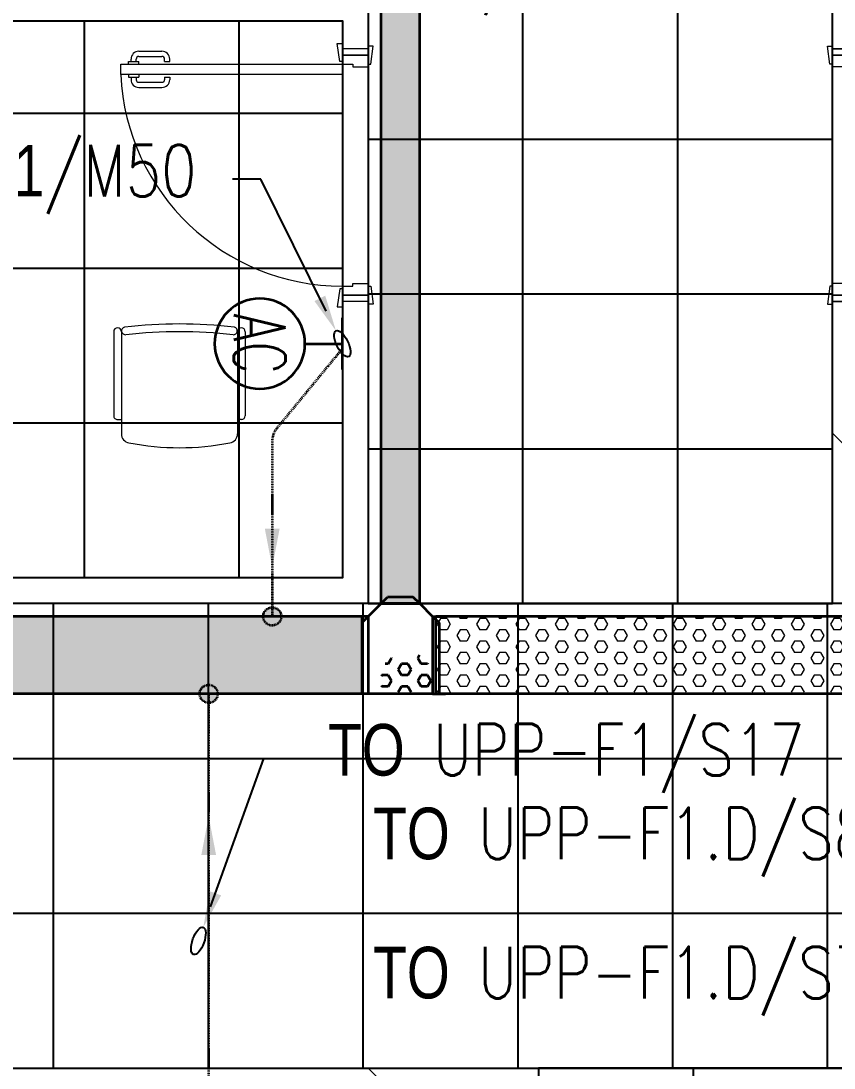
# Model space of a CAD drawing. Extents: x -178977 to 231842, y -29287 to 19916.
# Drawn here: x 21970 to 25121, y -2710 to 1348 of the extents above; entities that cross this region are included whole.
import ezdxf
from ezdxf import colors
from ezdxf.entities.mleader import LeaderData, LeaderLine
from ezdxf.enums import TextEntityAlignment as Align
from ezdxf.math import Vec2, Vec3

# ---------------------------------------------------------------- set-up
doc = ezdxf.new("R2010")
doc.units = 0
doc.header["$LTSCALE"] = 0.25
doc.linetypes.add('DASHDOT', pattern=[25.4, 12.7, -6.35, 0, -6.35])
doc.linetypes.add('HIDDEN', pattern=[9.525, 6.35, -3.175])
doc.layers.add('01-First Floor-FUR$0$FALSE CEILING', color=251, linetype='Continuous')
doc.layers.add('E-POWR-IDEN', color=101, linetype='Continuous')
for name, color, linetype, lineweight in [('01-First Floor-FUR$0$LOADING', 253, 'Continuous', 5), ('01-First Floor-FUR$0$Walls', 251, 'Continuous', 5), ('01-First Floor-FUR$0$Wooden Joinery', 251, 'Continuous', 5), ('E-LITE-CIRC', 6, 'Continuous', 25), ('E-LITE-CLNG-CNDT', 6, 'DASHDOT', 35), ('E-POWR-CIRC-NUMB', 6, 'Continuous', 25), ('E-POWR-CLNG-CNDT', 6, 'DASHDOT', 35), ('E-POWR-FLOR-CNDT @ 100', 6, 'HIDDEN', 25), ('E-POWR-WALL @ 100', 4, 'Continuous', 35), ('T-CABL-TRAY', 60, 'Continuous', 35)]:
    doc.layers.add(name, color=color, linetype=linetype, lineweight=lineweight)
doc.styles.add('DC_SIMPLEX', font='SIMPLEX.shx', dxfattribs={"width": 0.7})

# ---------------------------------------------------------------- blocks, each defined once
blk = doc.blocks.new('01-First Floor-FUR$0$A$C72370EFE')
at = {"layer": '01-First Floor-FUR$0$Wooden Joinery'}
for p, q in [((-0.01, -0.04), (-0.02, -0.04)), ((-0.01, -0.03), (-0.01, -0.07)), ((0, -0.03), (-0.01, -0.03)), ((0.04, -0.03), (0.05, -0.03)), ((0.05, -0.03), (0.05, -0.07)), ((0.05, -0.04), (0.06, -0.04)), ((-0.05, -0.07), (-0.05, -0.16)), ((-0.03, -0.07), (-0.03, -0.16)), ((-0.01, -0.06), (-0.02, -0.06)), ((0, -0.07), (-0.01, -0.07)), ((0.04, -0.07), (0.05, -0.07)), ((0.05, -0.06), (0.06, -0.06)), ((0.07, -0.07), (0.07, -0.16)), ((0.09, -0.07), (0.09, -0.16)), ((-0.01, -0.17), (-0.02, -0.17)), ((-0.01, -0.19), (-0.02, -0.19)), ((-0.01, -0.17), (-0.01, -0.19)), ((0.05, -0.17), (0.06, -0.17)), ((0.05, -0.17), (0.05, -0.19)), ((0.05, -0.19), (0.06, -0.19))]:
    blk.add_line(p, q, dxfattribs=at)
for centre, radius, start, end in [((-0.02, -0.07), 0.03, 90, 180), ((0.06, -0.07), 0.03, 0, 90), ((-0.02, -0.07), 0.01, 90, 180), ((0.06, -0.07), 0.01, 0, 90), ((-0.02, -0.16), 0.03, 180, 270), ((-0.02, -0.16), 0.01, 180, 270), ((0.06, -0.16), 0.01, 270, 0), ((0.06, -0.16), 0.03, 270, 0)]:
    blk.add_arc(centre, radius, start, end, dxfattribs=at)
blk = doc.blocks.new('01-First Floor-FUR$0$A$C5DAD61B4')
at = {"layer": '01-First Floor-FUR$0$Wooden Joinery'}
for points in [[(80, 959.1), (80, 969.1), (10, 979.1), (10, 959.1)], [(940, 959.1), (940, 969.1), (1010, 979.1), (1010, 959.1)], [(70, 859.1), (70, 849.1), (0, 839.1), (0, 859.1)], [(120, 859.1), (120, 0), (80, 0), (80, 859.1)], [(950, 859.1), (950, 849.1), (1020, 839.1), (1020, 859.1)]]:
    blk.add_lwpolyline(points, close=True, dxfattribs=at)
for points in [[(45, 859.1), (45, 959.1), (20, 959.1), (20, 859.1), (45, 859.1)], [(45, 859.1), (80, 859.1), (80, 899.1), (90, 899.1), (90, 959.1), (45, 959.1), (45, 859.1)], [(975, 859.1), (940, 859.1), (940, 899.1), (930, 899.1), (930, 959.1), (975, 959.1), (975, 859.1)], [(975, 859.1), (975, 959.1), (1000, 959.1), (1000, 859.1), (975, 859.1)]]:
    blk.add_lwpolyline(points, dxfattribs=at)
blk.add_arc((80, 859.1), 860, 272.666, 0, dxfattribs=at)
at = {"layer": '01-First Floor-FUR$0$Wooden Joinery', "xscale": 999.9999999998854, "yscale": 999.9999999998854, "zscale": 999.9999999998854, "rotation": 180}
blk.add_blockref('01-First Floor-FUR$0$A$C72370EFE', (120, 0), dxfattribs=at)
blk = doc.blocks.new('01-First Floor-FUR$0$GF21016-P')
at = {"layer": '01-First Floor-FUR$0$LOADING', "extrusion": (-1.24384e-09, -1.20261e-09, -1)}
for p, q in [((0.0128, 0.0179), (0.0128, 0.4136)), ((0.4628, 0.0179), (0.4628, 0.4136)), ((-0.0172, 0.0179), (-0.0172, 0.3435)), ((-0.0022, 0.3585), (0.0128, 0.3585)), ((0.4778, 0.3585), (0.4628, 0.3585)), ((0.4928, 0.0179), (0.4928, 0.3435)), ((0.4778, 0.0029), (0.4778, 0.0029))]:
    blk.add_line(p, q, dxfattribs=at)
for centre, radius, start, end in [((-0.0478, 0.4136), 0.035, 0, 80.6557), ((-0.2378, -0.5362), 1.0036, 78.7568, 101.2432), ((-0.4278, 0.4136), 0.035, 99.3443, 180), ((0.0022, 0.3435), 0.015, 0, 90), ((-0.4778, 0.3435), 0.015, 90, 180), ((0.0022, 0.0179), 0.015, 270, 0), ((0.0022, 0.0179), 0.015, 180, 270), ((-0.0284, 0.0145), 0.015, 284.3864, 95.5209), ((-0.2378, 1.8734), 1.8855, 263.5119, 276.4881), ((-0.2378, 1.8928), 1.8749, 263.6341, 276.3659), ((-0.4471, 0.0145), 0.015, 84.4791, 255.6136), ((-0.4778, 0.0179), 0.015, 270, 0), ((-0.4778, 0.0179), 0.015, 180, 270)]:
    blk.add_arc(centre, radius, start, end, dxfattribs=at)
blk = doc.blocks.new('01-First Floor-FUR$0$ME19011A-P')
for p, q in [((-0.425, 0), (0.425, 0)), ((-0.425, 0), (-0.425, -0.015)), ((0.425, 0), (0.425, -0.015)), ((-0.425, -0.015), (0.425, -0.015)), ((-0.3675, -0.0198), (-0.2325, -0.0198)), ((-0.3675, -0.0198), (-0.3675, -0.0399)), ((-0.3675, -0.0399), (-0.2325, -0.0399)), ((-0.36, -0.015), (-0.36, -0.0198)), ((-0.24, -0.015), (-0.24, -0.0198)), ((-0.2325, -0.0198), (-0.2325, -0.0399)), ((-0.15, -0.015), (-0.15, -0.04)), ((-0.15, -0.025), (0, -0.025)), ((-0.15, -0.04), (-0.1187, -0.04)), ((-0.0887, -0.04), (-0.0637, -0.04)), ((-0.0606, -0.0371), (-0.0787, -0.0432)), ((-0.0402, -0.0312), (-0.0496, -0.0337)), ((-0.0376, -0.0409), (-0.0402, -0.0312)), ((-0.0379, -0.04), (0, -0.04)), ((0, -0.015), (0, -0.04)), ((0.1, -0.015), (0.1, -0.045)), ((0.1, -0.035), (0.2, -0.035)), ((0.2, -0.045), (0.2, -0.015)), ((0.2818, -0.015), (0.2484, -0.015)), ((0.2484, -0.0243), (0.2484, -0.015)), ((0.2818, -0.0243), (0.2484, -0.0243)), ((0.2818, -0.0243), (0.2818, -0.015)), ((0.3211, -0.015), (0.2877, -0.015)), ((0.2877, -0.015), (0.2877, -0.0531)), ((0.3211, -0.0243), (0.2877, -0.0243)), ((0.3211, -0.0531), (0.3211, -0.015)), ((0.3623, -0.015), (0.3289, -0.015)), ((0.3289, -0.015), (0.3289, -0.0531)), ((0.3623, -0.0243), (0.3289, -0.0243)), ((0.3623, -0.0531), (0.3623, -0.015)), ((0.3682, -0.0243), (0.3682, -0.015)), ((0.3682, -0.015), (0.4016, -0.015)), ((0.3682, -0.0243), (0.4016, -0.0243)), ((0.4016, -0.0243), (0.4016, -0.015)), ((-0.0787, -0.0432), (-0.077, -0.0497)), ((-0.0582, -0.046), (-0.077, -0.0497)), ((-0.047, -0.0434), (-0.0376, -0.0409)), ((0.1, -0.045), (0.2, -0.045)), ((0.2877, -0.0531), (0.3211, -0.0531)), ((0.3289, -0.0531), (0.3623, -0.0531))]:
    blk.add_line(p, q)
blk.add_lwpolyline([(-0.1187, -0.0482), (-0.0887, -0.0482), (-0.0887, -0.0382), (-0.1187, -0.0382)], close=True)
at = {"color": 8, "const_width": 0.000601}
for points in [[(0.3044, -0.0531, -0.184574), (0.2977, -0.0636, -1.44364), (0.2961, -0.0581, -0.837915), (0.2969, -0.0664, -0.30536), (0.2839, -0.062, -1.584726), (0.2894, -0.0609, -0.253153), (0.2827, -0.0684, -0.874198), (0.2775, -0.0585, -0.915253), (0.2791, -0.0658, -0.223821), (0.2683, -0.0644, -1.703343), (0.272, -0.0597, -0.588962), (0.2621, -0.068, -0.717795), (0.2625, -0.0581, -0.983104), (0.2645, -0.0644, -0.326362), (0.2534, -0.0609, -0.758716), (0.2609, -0.0514, -0.906186), (0.2593, -0.0565, -0.189488), (0.2526, -0.0522, -0.7948), (0.2613, -0.0423, -1.223996), (0.2574, -0.047, -0.072149), (0.2534, -0.0403, -0.645886), (0.2609, -0.0324, -1.366917), (0.2574, -0.0371, -0.078415), (0.2542, -0.0308, -0.723006), (0.2613, -0.0256, -1.105484), (0.2582, -0.0292, -0.221197), (0.2566, -0.0243, -0.221197)], [(0.3456, -0.0531, 0.184574), (0.3523, -0.0636, 1.44364), (0.3539, -0.0581, 0.837915), (0.3531, -0.0664, 0.30536), (0.3661, -0.062, 1.584726), (0.3606, -0.0609, 0.253153), (0.3673, -0.0684, 0.874198), (0.3725, -0.0585, 0.915253), (0.3709, -0.0658, 0.223821), (0.3817, -0.0644, 1.703343), (0.378, -0.0597, 0.588962), (0.3879, -0.068, 0.717795), (0.3875, -0.0581, 0.983104), (0.3855, -0.0644, 0.326362), (0.3966, -0.0609, 0.758716), (0.3891, -0.0514, 0.906186), (0.3907, -0.0565, 0.189488), (0.3974, -0.0522, 0.7948), (0.3887, -0.0423, 1.223996), (0.3926, -0.047, 0.072149), (0.3966, -0.0403, 0.645886), (0.3891, -0.0324, 1.366917), (0.3926, -0.0371, 0.078415), (0.3958, -0.0308, 0.723006), (0.3887, -0.0256, 1.105484), (0.3918, -0.0292, 0.221197), (0.3934, -0.0243, 0.221197)]]:
    blk.add_lwpolyline(points, format="xyb", dxfattribs=at)
blk.add_circle((-0.0537, -0.04), 0.0075)
for centre, radius, start, end in [((-0.1037, -0.04), 0.01, 10.4593, 169.5407), ((-0.1037, -0.04), 0.0075, 14.0075, 165.9925), ((-0.0537, -0.04), 0.01, 45, 180)]:
    blk.add_arc(centre, radius, start, end)
blk = doc.blocks.new('01-First Floor-FUR$0$M.44.57.64')
at = {"layer": '01-First Floor-FUR$0$LOADING', "xscale": 1000.000000000002, "yscale": 1000.000000000002, "zscale": 1000.000000000002, "rotation": 225.9999036123427}
blk.add_blockref('01-First Floor-FUR$0$ME19011A-P', (-80806.9, 16720.7), dxfattribs=at)
blk = doc.blocks.new('01-First Floor-FUR')
at = {"layer": '01-First Floor-FUR$0$FALSE CEILING', "linetype": 'Continuous'}
for p, q in [((23915.6, -910), (23915.6, 8610)), ((24515.6, -910), (24515.6, 8610)), ((22215.6, -810), (22215.6, 1347.6)), ((22815.6, -810), (22815.6, 1347.6)), ((19215.6, 990), (23215.6, 990)), ((23315.6, 890), (25115.6, 890)), ((19215.6, 390), (23215.6, 390)), ((23315.6, 290), (25115.6, 290)), ((19215.6, -210), (23215.6, -210)), ((23315.6, -310), (25115.6, -310)), ((22096.4, -2710), (22096.4, -910)), ((22696.4, -2710), (22696.4, -910)), ((23296.4, -2710), (23296.4, -910)), ((23896.4, -2710), (23896.4, -910)), ((24496.4, -2710), (24496.4, -910)), ((25096.4, -2710), (25096.4, -910)), ((8296.4, -1510), (48976, -1510)), ((8296.4, -2110), (48976, -2110)), ((24576, -12830), (24576, -2710))]:
    blk.add_line(p, q, dxfattribs=at)
at = {"layer": '01-First Floor-FUR$0$FALSE CEILING'}
for points in [[(23315.6, -910), (25115.6, -910), (25115.6, 8610), (23315.6, 8610)], [(19215.6, 1347.6), (23215.6, 1347.6), (23215.6, -810), (19215.6, -810)], [(23976, -12830), (25776, -12830), (25776, -2710), (23976, -2710)]]:
    blk.add_lwpolyline(points, close=True, dxfattribs=at)
blk.add_lwpolyline([(48976, -910), (8296.4, -910), (8296.4, -2710), (48976, -2710), (48976, -910)], dxfattribs=at)
at = {"layer": '01-First Floor-FUR$0$Walls'}
for p, q in [((23315.6, 1240), (23315.6, 3930)), ((25115.6, 1240), (25115.6, 3930)), ((23215.6, 1347.6, 0), (19215.6, 1347.6, 0)), ((23215.6, 1347.6, 0), (23215.6, 1240)), ((23315.6, 1240), (23215.6, 1240)), ((25215.6, 1240), (25115.6, 1240)), ((23215.6, 260), (23215.6, -810)), ((23315.6, 260), (23215.6, 260)), ((23315.6, -910), (23315.6, 260)), ((25115.6, -249.6), (25115.6, 260)), ((25215.6, 260), (25115.6, 260)), ((25115.6, -249.6), (25776, -910)), ((23215.6, -810), (19215.6, -810)), ((23315.6, -910), (16176, -910)), ((16176, -2710), (23315.6, -2710)), ((23315.6, -2710), (23976, -3370.4))]:
    blk.add_line(p, q, dxfattribs=at)
at = {"layer": '01-First Floor-FUR$0$LOADING', "extrusion": (-3.71208e-07, 7.42354e-07, -1), "xscale": 1000.000000000001, "yscale": 1000.000000000001, "zscale": 1000.000000000001, "rotation": 179.999974886666}
blk.add_blockref('01-First Floor-FUR$0$GF21016-P', (-22346.5, 161.2, 0.1), dxfattribs=at)
at = {"layer": '01-First Floor-FUR$0$LOADING', "rotation": 134.0000963876573}
blk.add_blockref('01-First Floor-FUR$0$M.44.57.64', (-21636.7, 66932.7, -0.1), dxfattribs=at)
at = {"layer": '01-First Floor-FUR$0$Wooden Joinery', "rotation": 270}
blk.add_blockref('01-First Floor-FUR$0$A$C5DAD61B4', (22356.5, 1260), dxfattribs=at)
at = {"layer": '01-First Floor-FUR$0$Wooden Joinery', "xscale": -1, "rotation": 90}
blk.add_blockref('01-First Floor-FUR$0$A$C5DAD61B4', (26074.6, 1260), dxfattribs=at)
blk = doc.blocks.new('ARR0W')
at = {"color": 45}
blk.add_ellipse((0, 0), major_axis=(0.4, 0), ratio=0.4, dxfattribs=at)
at = {"color": 45, "ltscale": 0.5}
blk.add_solid([(-1.4, 0.167), (-0.4, 0), (-1.4, -0.167)], dxfattribs=at)
blk = doc.blocks.new('*U96')
blk.add_hatch(color=256).paths.add_polyline_path([(0.287, 0), (0, 1.5), (-0.287, 0)])
blk = doc.blocks.new('*U136')
blk.add_hatch(color=256).paths.add_polyline_path([(0.287, 0), (0, 1.5), (-0.287, 0)])
blk = doc.blocks.new('*U220')
at = {"lineweight": 0}
h = blk.add_hatch(dxfattribs=at)
h.set_pattern_fill('HEX', color=253, scale=8, angle=180, style=0)
h.set_pattern_definition([(180, (-14729.74, -2e-10), (6e-13, -43.99409), [25.4, -50.8]), (300, (-14729.74, -2e-10), (38.1, 21.99705), [25.4, -50.8]), (240, (-14755.14, -2e-10), (38.1, -21.99705), [25.4, -50.8])])
h.paths.add_polyline_path([(-7102.1, 300), (-7102.1, 0), (0, 0), (0, 300)])
at = {"color": 0}
for p, q in [((0, 300), (-7102.1, 300)), ((0, 0), (0, 300)), ((0, 0), (-7102.1, 0))]:
    blk.add_line(p, q, dxfattribs=at)
blk = doc.blocks.new('*U218')
at = {"lineweight": 0}
h = blk.add_hatch(dxfattribs=at)
h.set_pattern_fill('HEX', color=253, scale=8, angle=180, style=0)
h.set_pattern_definition([(180, (-15414.8, -2e-10), (6e-13, -43.99409), [25.4, -50.8]), (300, (-15414.8, -2e-10), (38.1, 21.99705), [25.4, -50.8]), (240, (-15440.2, -2e-10), (38.1, -21.99705), [25.4, -50.8])])
h.paths.add_polyline_path([(-8713.2, 150), (-8713.2, 0), (0, 0), (0, 150)])
at = {"color": 0}
for p, q in [((0, 150), (-8713.2, 150)), ((0, 0), (0, 150)), ((0, 0), (-8713.2, 0))]:
    blk.add_line(p, q, dxfattribs=at)
blk = doc.blocks.new('*U221')
h = blk.add_hatch()
h.set_pattern_fill('HEX', color=253, scale=8, angle=-90, style=0)
h.paths.add_polyline_path([(0, -200), (0, 0), (-100, 0), (-150, -50), (-150, -150), (-100, -200)])
at = {"color": 0}
for p, q in [((-300, 0), (-300, 50)), ((0, 0), (0, 50)), ((-350, -50), (-300, 0)), ((0, 0), (0, -250)), ((-350, -50), (-400, -50)), ((-350, -200), (-400, -200)), ((-350, -200), (-300, -250)), ((-300, -250), (-300, -300)), ((0, -250), (0, -300))]:
    blk.add_line(p, q, dxfattribs=at)
at = {"color": 253}
for p, q in [((-300, 0), (-275, 25)), ((-300, 0), (0, 0)), ((-275, 25), (0, 25)), ((-350, -50), (-375, -75)), ((-375, -75), (-375, -175)), ((-350, -50), (-350, -200)), ((-350, -200), (-375, -175)), ((-300, -250), (0, -250)), ((-300, -250), (-275, -275)), ((-275, -275), (0, -275))]:
    blk.add_line(p, q, dxfattribs=at)
blk = doc.blocks.new('*U222')
at = {"lineweight": 0}
h = blk.add_hatch(dxfattribs=at)
h.set_pattern_fill('HEX', color=253, scale=8, angle=270, style=0)
h.set_pattern_definition([(270, (3e-10, -17831.62), (43.99409, 8e-13), [25.4, -50.8]), (30, (3e-10, -17831.62), (-21.99705, 38.1), [25.4, -50.8]), (330, (3e-10, -17857.02), (21.99705, 38.1), [25.4, -50.8])])
h.paths.add_polyline_path([(-300, -1932.9), (0, -1932.9), (0, 0), (-300, 0)])
at = {"color": 0}
for p, q in [((0, 0), (-300, 0)), ((0, 0), (0, -1932.9)), ((-300, 0), (-300, -1932.9)), ((0, -1932.9), (-300, -1932.9))]:
    blk.add_line(p, q, dxfattribs=at)
blk = doc.blocks.new('*U124')
for p, q in [((0, 1.45), (0, 0)), ((1, 0), (-1, 0))]:
    blk.add_line(p, q)
blk.add_circle((0, 3.2), 1.75)
at = {"layer": 'E-POWR-CIRC-NUMB', "style": 'DC_SIMPLEX', "width": 0.7, "flags": 8}
blk.add_attdef('CIRCUIT', (3.364, 5.671), '', height=2, rotation=360, dxfattribs=at)
at = {"layer": 'E-POWR-IDEN', "style": 'DC_SIMPLEX', "width": 0.7, "flags": 8}
blk.add_attdef('TYPE', text='', height=2, rotation=360, dxfattribs=at).set_placement((0, 3.2), align=Align.MIDDLE_CENTER)

msp = doc.modelspace()

# ---------------------------------------------------------------- hatches: boundary and pattern name
at = {"layer": 'E-POWR-CLNG-CNDT'}
h = msp.add_hatch(color=256, dxfattribs=at)
h.dxf.hatch_style = 1
h.paths.add_polyline_path([(22943.8, -925, 1), (22943.8, -995, 1)])
h = msp.add_hatch(color=256, dxfattribs=at)
h.dxf.hatch_style = 1
h.paths.add_polyline_path([(22697.6, -1225, 1), (22697.6, -1295, 1)])

# ---------------------------------------------------------------- linework, layer by layer
msp.add_lwpolyline([(23215.6, 77.7), (22960.9, -231.8, 0.173837), (22943.8, -279.5), (22943.8, -960)], format="xyb", dxfattribs=at)
at = {"layer": 'E-POWR-CLNG-CNDT', "elevation": -0.1}
msp.add_lwpolyline([(22697.6, -2810), (22697.6, -1260)], dxfattribs=at)
at = {"layer": 'E-POWR-CLNG-CNDT'}
for centre in [(22943.8, -960), (22697.6, -1260, -0.1)]:
    msp.add_circle(centre, 35, dxfattribs=at)

# ---------------------------------------------------------------- block references
at = {"layer": 'E-LITE-CLNG-CNDT'}
msp.add_blockref('01-First Floor-FUR', (0, 0), dxfattribs=at)
at = {"layer": 'E-POWR-FLOR-CNDT @ 100', "xscale": 100, "yscale": 100, "zscale": 100, "rotation": 180}
msp.add_blockref('*U96', (22943.8, -619.7), dxfattribs=at)
at = {"layer": 'E-POWR-FLOR-CNDT @ 100', "xscale": 100, "yscale": 100, "zscale": 100}
msp.add_blockref('*U136', (22697.6, -1885, -0.1), dxfattribs=at)
at = {"layer": 'E-POWR-WALL @ 100'}
ref = msp.add_blockref('*U124', (23215.6, 97), dxfattribs=dict(at, xscale=-100, yscale=100, zscale=100, rotation=90))
ref.add_attrib('TYPE', 'AC', dxfattribs={"layer": 'E-POWR-IDEN', "height": 200, "rotation": 270, "style": 'DC_SIMPLEX', "width": 0.7, "flags": 8}).set_placement((22895.6, 97), align=Align.MIDDLE_CENTER)
at = {"layer": 'T-CABL-TRAY', "linetype": 'Continuous'}
for name, p, rotation in [('*U218', (23365.6, -910), 270), ('*U221', (23565.6, -1260, 0), 269.9999999999999), ('*U222', (25511, -1260), 270)]:
    msp.add_blockref(name, p, dxfattribs=dict(at, rotation=rotation))
at = {"layer": 'T-CABL-TRAY', "linetype": 'Continuous', "xscale": -1, "rotation": 180}
msp.add_blockref('*U220', (23290.6, -960), dxfattribs=at)

# ---------------------------------------------------------------- leaders
at = {"layer": 'E-LITE-CIRC'}
ml = msp.add_multileader_mtext('Standard', dxfattribs=at)
ml.set_content('{\\Fdc_el_romans|c0;\\W0.8;TO\\Fromans|c0; \\Fsimplex|c0;UPP-F1/S6}', color=256, style='DC_SIMPLEX')
ml.set_leader_properties()
ml.set_arrow_properties(name='ARR0W')
ml.build(insert=Vec2(0, 0))
ml.multileader.update_dxf_attribs({"dogleg_length": 200, "arrow_head_size": 140, "scale": 100})
ctx = ml.context
ctx.base_point, ctx.scale, ctx.char_height, ctx.arrow_head_size, ctx.landing_gap_size, ctx.plane_origin, ctx.plane_x_axis, ctx.plane_y_axis = Vec3(22212.9, 1503), 100, 200, 140, 140, Vec3(42243.8, -4631.8), Vec3(1, 0.000001, 0), Vec3(-0.000001, 1, 0)
ctx.text_align_type = 2
notes = []
notes.append((ctx, [(1, (1, 1, 0), (24430.3, 1503), (-1, -0.000001, 0), 108.8, [(0, [(24628.4, 2263.1)], 0, [])])]))
ctx.mtext.insert, ctx.mtext.text_direction, ctx.mtext.rotation, ctx.mtext.alignment, ctx.mtext.flow_direction = Vec3(24181.5, 1636.3), Vec3(1, 0.000001, 0), 0.000001, 3, 5
ml = msp.add_multileader_mtext('Standard', dxfattribs=at)
ml.set_content('{\\Fdc_el_romans|c0;\\W0.8;TO\\Fromans|c0; \\Fsimplex|c0;PP-\\Fdc_el_romans|c0;F1\\Fsimplex|c0;/M50}', color=256, style='DC_SIMPLEX')
ml.set_leader_properties()
ml.set_arrow_properties(name='ARR0W')
ml.build(insert=Vec2(0, 0))
ml.multileader.update_dxf_attribs({"dogleg_length": 200, "arrow_head_size": 140, "scale": 100})
ctx = ml.context
ctx.base_point, ctx.scale, ctx.char_height, ctx.arrow_head_size, ctx.landing_gap_size, ctx.plane_origin, ctx.plane_x_axis, ctx.plane_y_axis = Vec3(20658.9, 734, 0), 100, 200, 140, 140, Vec3(35559.2, -6258.5, 0), Vec3(1, 0.000001, 0), Vec3(-0.000001, 1, 0)
ctx.text_align_type = 2
notes.append((ctx, [(1, (1, 1, 0), (22899.1, 734, 0), (-1, -0.000001, 0), 108.8, [(0, [(23215.6, 97, 0)], 0, [])])]))
ctx.mtext.insert, ctx.mtext.text_direction, ctx.mtext.rotation, ctx.mtext.alignment, ctx.mtext.flow_direction = Vec3(22650.3, 867.4, 0), Vec3(1, 0.000001, 0), 0.000001, 3, 5
ml = msp.add_multileader_mtext('Standard', dxfattribs=at)
ml.set_content('{\\Fdc_el_romans|c0;\\W0.8;TO\\Fromans|c0; \\Fsimplex|c0;UPP-F1.D/S8}', color=256, style='DC_SIMPLEX')
ml.set_leader_properties()
ml.set_arrow_properties(name='ARR0W')
ml.build(insert=Vec2(0, 0))
ml.multileader.update_dxf_attribs({"dogleg_length": 200, "arrow_head_size": 140, "scale": 100})
ctx = ml.context
ctx.base_point, ctx.scale, ctx.char_height, ctx.arrow_head_size, ctx.landing_gap_size, ctx.plane_origin, ctx.plane_x_axis, ctx.plane_y_axis = Vec3(23044.8, -1834.2, -0.1), 100, 200, 140, 140, Vec3(43350.5, -8488.9, -0.1), Vec3(1, 0.000001, 0), Vec3(-0.000001, 1, 0)
ctx.text_align_type = 2
notes.append((ctx, [(1, (1, 1, 0), (25506, -1834.2, -0.1), (-1, -0.000001, 0), 108.8, [(0, [(25681.8, -674.4, -0.1)], 0, [])])]))
ctx.mtext.insert, ctx.mtext.text_direction, ctx.mtext.rotation, ctx.mtext.alignment, ctx.mtext.flow_direction = Vec3(25257.2, -1700.9, -0.1), Vec3(1, 0.000001, 0), 0.000001, 3, 5
ml = msp.add_multileader_mtext('Standard', dxfattribs=at)
ml.set_content('{\\Fdc_el_romans|c0;\\W0.8;TO\\Fromans|c0; \\Fsimplex|c0;UPP-F1.D/S7}', color=256, style='DC_SIMPLEX')
ml.set_leader_properties()
ml.set_arrow_properties(name='ARR0W')
ml.build(insert=Vec2(0, 0))
ml.multileader.update_dxf_attribs({"dogleg_length": 200, "arrow_head_size": 140, "scale": 100})
ctx = ml.context
ctx.base_point, ctx.scale, ctx.char_height, ctx.arrow_head_size, ctx.landing_gap_size, ctx.plane_origin, ctx.plane_x_axis, ctx.plane_y_axis = Vec3(23044.8, -2373.5), 100, 200, 140, 140, Vec3(43350.5, -9028.2), Vec3(1, 0.000001, 0), Vec3(-0.000001, 1, 0)
ctx.text_align_type = 2
notes.append((ctx, [(1, (1, 1, 0), (25506, -2373.5), (-1, -0.000001, 0), 108.8, [(0, [(27534.3, -810)], 0, [])])]))
ctx.mtext.insert, ctx.mtext.text_direction, ctx.mtext.rotation, ctx.mtext.alignment, ctx.mtext.flow_direction = Vec3(25257.2, -2240.2), Vec3(1, 0.000001, 0), 0.000001, 3, 5
ml = msp.add_multileader_mtext('Standard', dxfattribs=at)
ml.set_content('{\\Fdc_el_romans|c0;\\W0.8;TO\\Fromans|c0; \\Fsimplex|c0;UPP-F1/S17}', color=256, style='DC_SIMPLEX')
ml.set_leader_properties()
ml.set_arrow_properties(name='ARR0W')
ml.build(insert=Vec2(0, 0))
ml.multileader.update_dxf_attribs({"dogleg_length": 200, "arrow_head_size": 140, "scale": 100})
ctx = ml.context
ctx.base_point, ctx.scale, ctx.char_height, ctx.arrow_head_size, ctx.landing_gap_size, ctx.plane_origin, ctx.plane_x_axis, ctx.plane_y_axis = Vec3(23020.3, -1510, -0.1), 100, 200, 140, 140, Vec3(40273.1, -7706, -0.1), Vec3(1, 0.000001, 0), Vec3(-0.000001, 1, 0)
notes.append((ctx, [(0, (1, 1, 0), (22911.5, -1510, -0.1), (1, 0.000001, 0), 108.8, [(0, [(22657.7, -2217.4, -0.1)], 0, [])])]))
ctx.mtext.insert, ctx.mtext.text_direction, ctx.mtext.rotation, ctx.mtext.flow_direction = Vec3(23160.3, -1376.7, -0.1), Vec3(1, 0.000001, 0), 0.000001, 5
for ctx, leaders in notes:
    for number, flags, end, landing, length, lines in leaders:
        leader = LeaderData()
        leader.index, (leader.has_last_leader_line, leader.has_dogleg_vector, leader.attachment_direction) = number, flags
        leader.last_leader_point, leader.dogleg_vector, leader.dogleg_length = Vec3(end), Vec3(landing), length
        for number, points, colour, breaks in lines:
            line = LeaderLine()
            line.index, line.vertices, line.color, line.breaks = number, Vec3.list(points), colors.encode_raw_color(colour), breaks
            leader.lines.append(line)
        ctx.leaders.append(leader)

doc.saveas('drawing.dxf')
